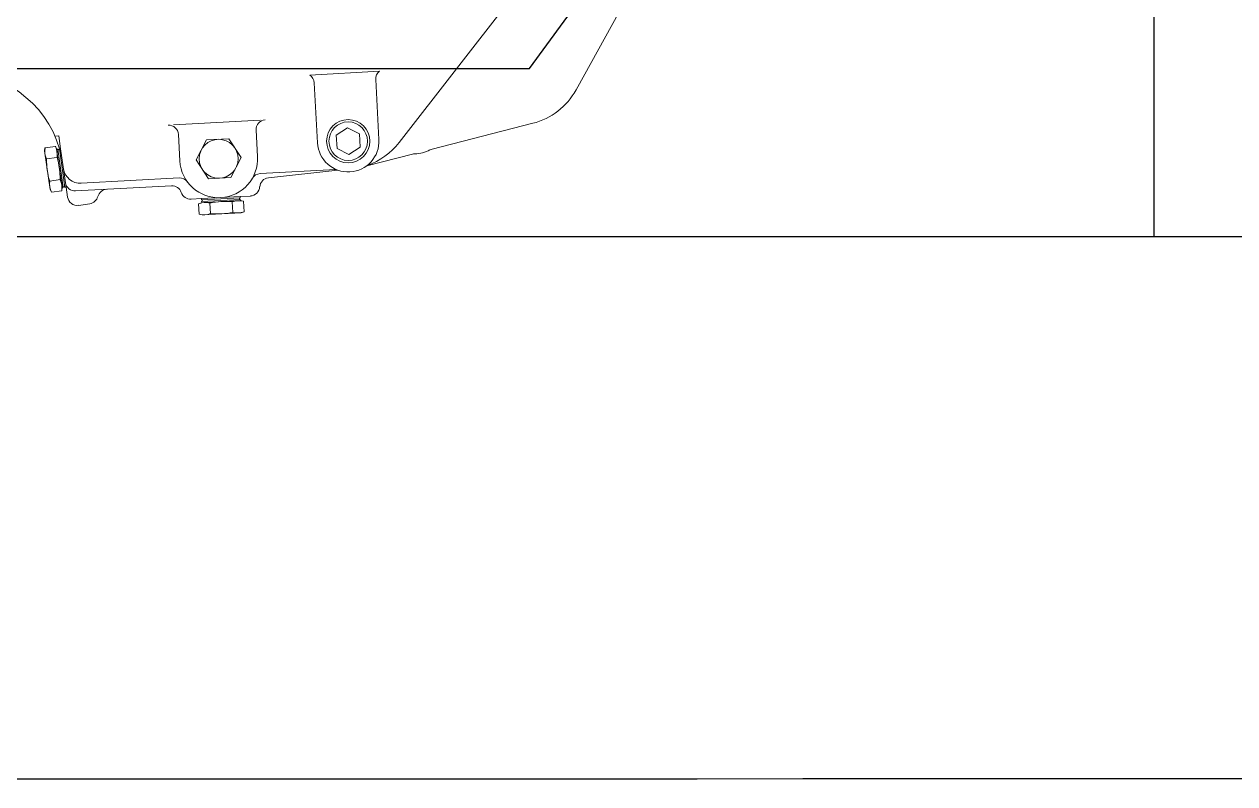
# Model space of a CAD drawing. Header units: millimetres. Extents: x 138823 to 235949, y -69097 to 9810.
# Drawn here: x 156760 to 158571, y -1868 to -732 of the extents above; entities that cross this region are included whole.
import ezdxf

# ---------------------------------------------------------------- set-up
doc = ezdxf.new("R2010")
doc.units = ezdxf.units.MM
for name, color, linetype in [('0 CASCO', 7, 'Continuous'), ('18 MOTORES E GERADORES', 14, 'Continuous'), ('Casco', 7, 'Continuous')]:
    doc.layers.add(name, color=color, linetype=linetype)

msp = doc.modelspace()

# ---------------------------------------------------------------- linework, layer by layer
at = {"layer": '0 CASCO'}
msp.add_line((151903.5, -1049.3), (194523, -1049.3), dxfattribs=at)
msp.add_spline([(200903.2, 1388.3), (200899, 1107.7), (200869.8, 809.7), (200792.3, 479.5), (200650.1, 113.1), (200426.6, -294.3), (200098.8, -759.1), (199886.5, -1014.8), (199629.9, -1266.9), (199317.3, -1492.5), (198936.4, -1669), (198603.2, -1758), (198122.9, -1826.9), (197644.6, -1855.2), (197215, -1861.1), (193504.3, -1861.6), (153022.7, -1861.6), (151653.4, -1855.4), (150238.2, -1811.8), (149511.9, -1764.3), (148788.8, -1693.4), (148087.5, -1594.3), (147426.5, -1462.3), (146966.3, -1340.5), (146394.1, -1158.3), (145468.1, -835.6), (144958.3, -679.5), (144194, -504.4), (143676.8, -421.7), (143147.2, -361.7), (142042.9, -292.9), (140903.2, -261.7)], degree=3, dxfattribs=at)
at = {"layer": '18 MOTORES E GERADORES', "lineweight": 0}
for p, q in [((157585.6, -830.4), (157704.4, -615.8)), ((157530.6, -639.8), (157321, -909))]:
    msp.add_line(p, q, dxfattribs=at)
at = {"layer": '18 MOTORES E GERADORES', "lineweight": 0, "ltscale": 10}
for p, q in [((157291.5, -802.5), (157187.3, -808.1)), ((157199, -909.5), (157194.1, -819.6)), ((157290.9, -904.5), (157286, -814.6)), ((157113.4, -875.5), (156983.7, -882.6)), ((157370.5, -918.7), (157520.9, -880.3)), ((156806.5, -899.7), (156812.2, -898.9)), ((156812.2, -898.9), (156814.9, -918.2)), ((156991, -896.8), (156993.1, -936.5)), ((157066.4, -903.4), (157032.9, -905.2)), ((157066.4, -903.4), (157084.7, -931.5)), ((157107.1, -890.4), (157109.3, -930.1)), ((157227.1, -898), (157243.9, -887)), ((157227.1, -898), (157228.2, -917.9)), ((157261.7, -896.1), (157243.9, -887)), ((157261.7, -896.1), (157262.8, -916)), ((156791.5, -916.9), (156790.9, -921.6)), ((156799.1, -979), (156790.9, -921.6)), ((156791.5, -916.9), (156807.1, -914.7)), ((156807.1, -914.7), (156808.9, -919.1)), ((156810.7, -918.8), (156808.9, -919.1)), ((156817.1, -976.4), (156808.9, -919.1)), ((156818.9, -976.2), (156810.7, -918.8)), ((156814.9, -918.2), (156813.1, -918.5)), ((156813.1, -918.5), (156821.3, -975.8)), ((156823.1, -975.6), (156814.9, -918.2)), ((157017.7, -935.1), (157032.9, -905.2)), ((157228.2, -917.9), (157246, -926.9)), ((157262.8, -916), (157246, -926.9)), ((156809.4, -931.3), (156793.9, -933.5)), ((157017.7, -935.1), (157036, -963.3)), ((157069.5, -961.4), (157084.7, -931.5)), ((157272.8, -943.6), (157341, -926.2)), ((157113.2, -955.4), (157226.6, -949.2)), ((157229.2, -950.3), (157125.5, -961.7)), ((156814.2, -964.5), (156798.6, -966.8)), ((156816.5, -981.2), (156817.1, -976.4)), ((156818.9, -976.2), (156817.1, -976.4)), ((156823.1, -975.6), (156821.3, -975.8)), ((156823.1, -975.6), (156825.3, -990.6)), ((156837.3, -981.3), (156980.6, -973.5)), ((156845.8, -970), (156992, -962)), ((157069.5, -961.4), (157036, -963.3)), ((156801, -983.4), (156799.1, -979)), ((156801, -983.4), (156816.5, -981.2)), ((157009.9, -993.8), (157025.4, -992.9)), ((157083.3, -989.8), (157025.4, -992.9)), ((157025.4, -992.9), (157025.5, -994.8)), ((157025.5, -994.8), (157083.4, -991.6)), ((157083.5, -994), (157025.7, -997.2)), ((157083.3, -989.8), (157098.8, -989)), ((157083.3, -989.8), (157083.4, -991.6)), ((157083.5, -994), (157083.6, -995.8)), ((156841.7, -1002.9), (156858.5, -1000.5)), ((157021.2, -1000.5), (157025.8, -999)), ((157022.1, -1016.2), (157021.2, -1000.5)), ((157025.7, -997.2), (157025.8, -999)), ((157083.6, -995.8), (157025.8, -999)), ((157038, -999.6), (157038.9, -1015.2)), ((157071.5, -997.7), (157072.4, -1013.4)), ((157088.3, -996.8), (157083.6, -995.8)), ((157089.1, -1012.5), (157084.6, -1014)), ((157089.1, -1012.5), (157088.3, -996.8)), ((157022.1, -1016.2), (157026.8, -1017.1)), ((157084.6, -1014), (157026.8, -1017.1))]:
    msp.add_line(p, q, dxfattribs=at)
for centre, radius in [((157244.9, -907), 32.3), ((157244.9, -907), 28.8), ((157051.2, -933.3), 29.1)]:
    msp.add_circle(centre, radius, dxfattribs=at)
for centre, radius, start, end in [((156661, -963), 158.7, 16.3127, 93.1154), ((157179.6, -820.4), 14.5, 3.1154, 57.8841), ((157300.5, -813.9), 14.5, 128.3466, 183.1154), ((157495.5, -780.5), 103, 284.3213, 331.0176), ((156976.5, -897.6), 14.5, 3.1154, 93.1154), ((157121.6, -889.7), 14.5, 93.1154, 183.1154), ((157244.9, -907), 46, 183.1154, 3.1154), ((156820.3, -921.3), 29.1, 171.3386, 204.8921), ((156780.7, -926.9), 29.1, 351.3396, 24.8911), ((156811.9, -918.7), 1.21, 188.1154, 8.1154), ((157239.8, -845.8), 103, 289.1401, 322.1052), ((157344.2, -877.3), 48.5, 270.3474, 298.2952), ((157374.1, -932.8), 14.5, 104.3213, 118.2952), ((156908.3, -934.2), 114.5, 179.6814, 188.1154), ((156699.7, -963.9), 114.5, 8.1154, 16.5493), ((157051.2, -933.3), 58.2, 183.1154, 3.1154), ((157344.6, -940.3), 14.5, 90.3474, 104.3213), ((156908.3, -934.2), 114.5, 188.1154, 196.5493), ((156699.7, -963.9), 114.5, 359.6814, 8.1154), ((156844.4, -944.6), 25.4, 188.1154, 273.1154), ((157114, -969.9), 14.5, 93.1154, 149.7483), ((157114, -969.9), 14.5, 93.1154, 149.7483), ((156827.4, -971.1), 29.1, 171.3386, 204.8921), ((156787.8, -976.8), 29.1, 351.3396, 24.8911), ((156820.1, -976), 1.21, 8.1154, 188.1154), ((156836.5, -966.8), 14.5, 188.1154, 273.1154), ((156981.4, -988.1), 14.5, 17.5929, 93.1154), ((156992.8, -976.5), 14.5, 36.4824, 93.1154), ((157098, -974.4), 14.5, 273.1154, 356.6865), ((157127.1, -976.1), 14.5, 96.2739, 176.6865), ((156839.6, -988.5), 14.5, 188.1154, 278.1154), ((156856.4, -986.1), 14.5, 278.1154, 345.6985), ((156884.6, -993.3), 14.5, 93.1154, 165.6985), ((157009.1, -979.3), 14.5, 197.5929, 273.1154), ((157025.6, -996), 1.21, 273.1154, 93.1154), ((157083.4, -992.8), 1.21, 93.1154, 273.1154), ((157031.1, -1027.8), 29.1, 76.3396, 109.8911), ((157060.9, -1111.7), 114.5, 93.1154, 101.5493), ((157060.9, -1111.7), 114.5, 84.6814, 93.1154), ((157049.5, -901.3), 114.5, 273.1154, 281.5493), ((157081.4, -1025.1), 29.1, 76.3396, 109.8911), ((157079.2, -985.2), 29.1, 256.3386, 289.8921), ((157029, -987.9), 29.1, 256.3386, 289.8921), ((157049.5, -901.3), 114.5, 264.6814, 273.1154)]:
    msp.add_arc(centre, radius, start, end, dxfattribs=at)
at = {"layer": 'Casco'}
for p, q in [((157515.8, -798.5), (157742.2, -489.6)), ((158449.7, -699.3), (158449.7, -1049.3)), ((154949.7, -798.5), (157515.8, -798.5))]:
    msp.add_line(p, q, dxfattribs=at)

doc.saveas('drawing.dxf')
